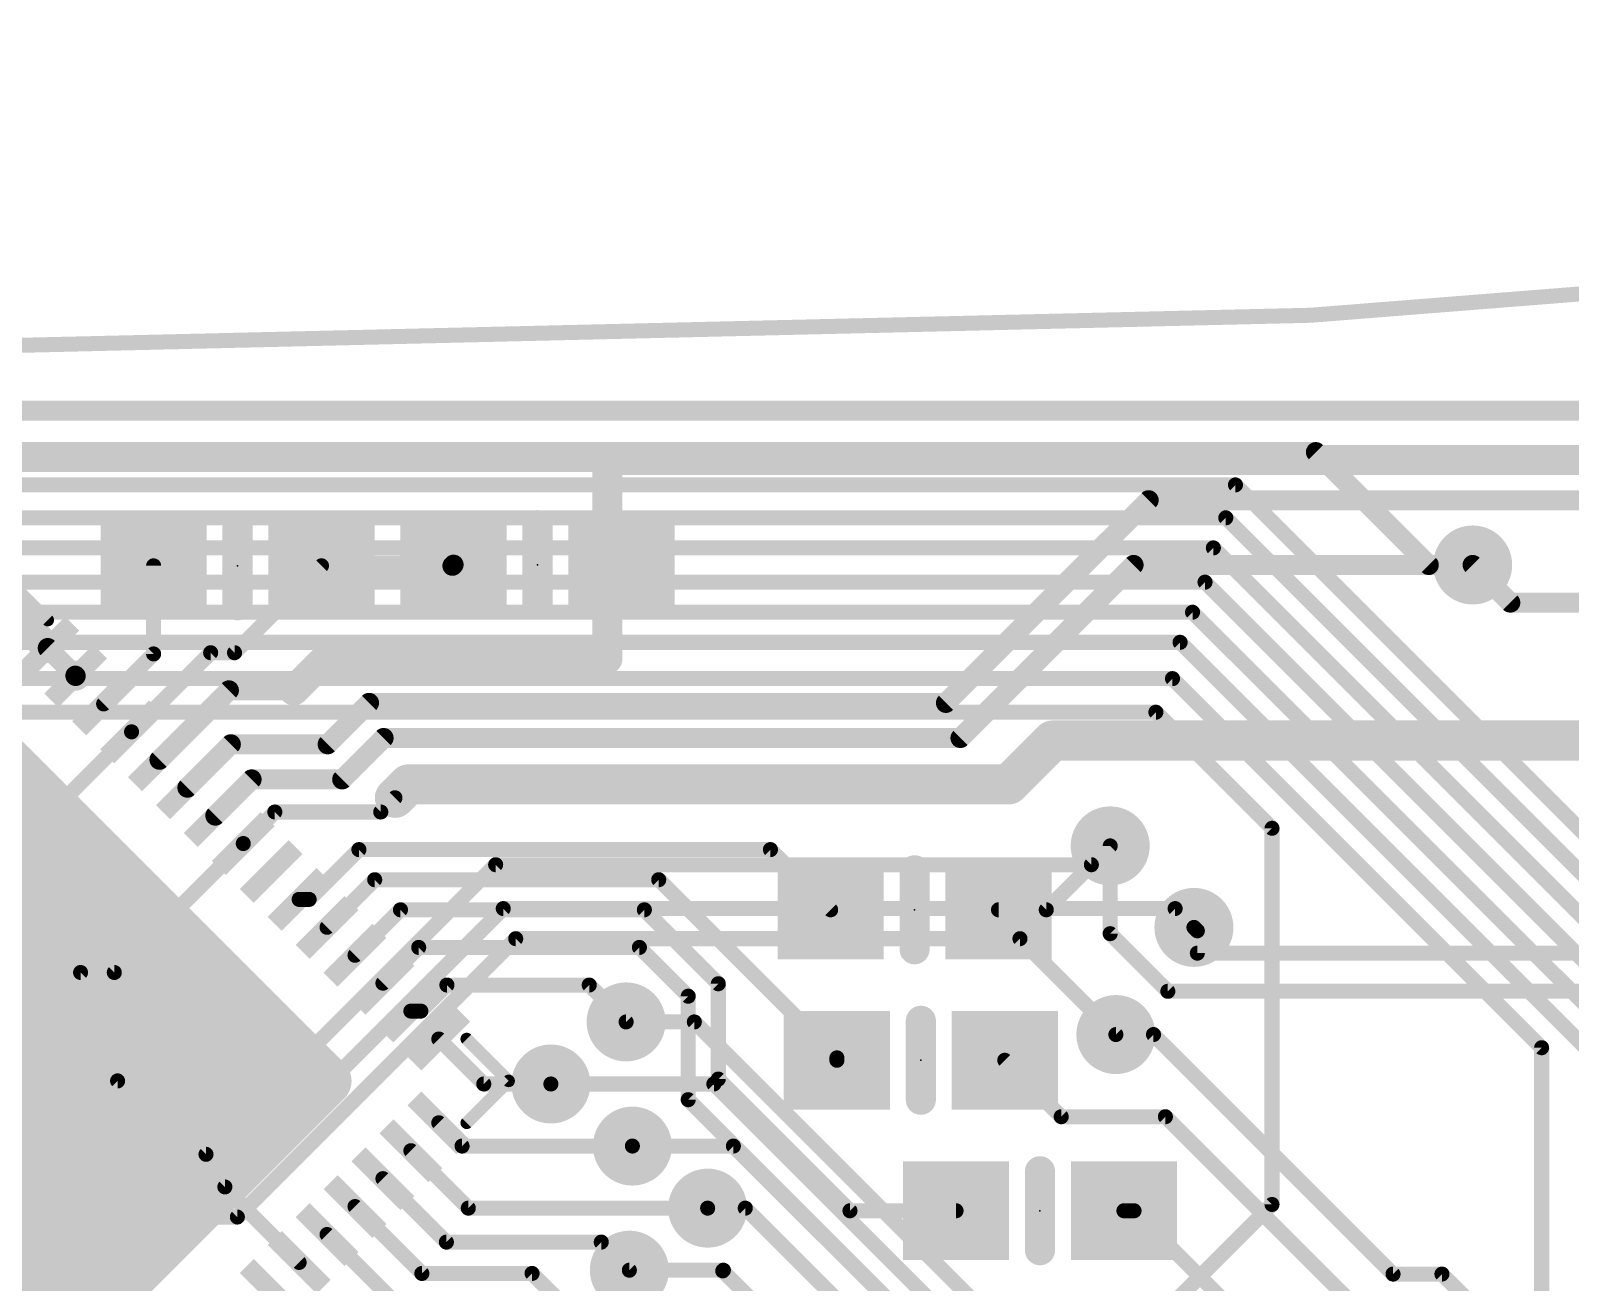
# Model space of a CAD drawing. Extents: x -74 to 74, y -25 to 38.
# Drawn here: x 0.13 to 15.72, y 24.42 to 37.1 of the extents above; entities that cross this region are included whole.
import ezdxf

# ---------------------------------------------------------------- set-up
doc = ezdxf.new("R2010")
doc.units = 0
for name, color, linetype in [('1', 12, 'CONTINUOUS'), ('16', 132, 'CONTINUOUS'), ('18', 110, 'CONTINUOUS'), ('20', 3, 'CONTINUOUS'), ('21', 40, 'CONTINUOUS'), ('23', 40, 'CONTINUOUS')]:
    doc.layers.add(name, color=color, linetype=linetype)

# ---------------------------------------------------------------- blocks, each defined once
blk = doc.blocks.new('RECT')
blk.add_solid([(-0.5, -0.5), (0.5, -0.5), (-0.5, 0.5), (0.5, 0.5)])
blk = doc.blocks.new('RECT816000X816000R10')
at = {"const_width": 0.255}
blk.add_lwpolyline([(2.4225, -2.295), (2.4225, 2.295, 0.4142), (2.295, 2.4225), (-2.295, 2.4225, 0.4142), (-2.4225, 2.295), (-2.4225, -2.295, 0.4142), (-2.295, -2.4225), (2.295, -2.4225, 0.4142)], format="xyb", close=True, dxfattribs=at)
blk.add_solid([(-2.3204, -2.3204), (2.3204, -2.3204), (-2.3204, 2.3204), (2.3204, 2.3204)])
blk = doc.blocks.new('ROUNDV')
at = {"const_width": 0.5}
blk.add_lwpolyline([(0, -0.25, 1), (0, 0.25, 1), (0, -0.25)], format="xyb", dxfattribs=at)

msp = doc.modelspace()

# ---------------------------------------------------------------- linework, layer by layer
at = {"layer": '1'}
for points, const_width in [([(5.969, 32.7799), (-0.0635, 32.7799)], 0.3048), ([(5.969, 31.4325), (5.969, 32.7799)], 0.3048), ([(6.0325, 32.7799), (5.969, 32.7799)], 0.3048), ([(6.0325, 32.7799), (6.0012, 32.7487)], 0.3048), ([(6.0012, 32.7487), (54.4368, 32.7487)], 0.3048), ([(9.398, 30.2895), (11.4508, 32.3423)], 0.2032), ([(11.4508, 32.3423), (15.8941, 32.3423)], 0.2032), ([(6.112, 31.6895), (6.112, 31.5755)], 0.3048), ([(1.3745, 30.7854), (1.3745, 31.678)], 0.1524), ([(2.194, 30.7975), (3.0745, 31.678)], 0.1524), ([(4.4005, 31.678), (3.0745, 31.678)], 0.2032), ([(4.412, 31.6895), (4.4005, 31.678)], 0.2032), ([(6.112, 31.5755), (5.969, 31.4325)], 0.3048), ([(9.5453, 29.9339), (11.2979, 31.6865)], 0.2032), ([(11.2979, 31.6865), (14.732, 31.6865)], 0.2032), ([(0.3028, 30.8451), (-0.2115, 31.3594)], 0.3048), ([(5.969, 30.734), (5.969, 31.4325)], 0.3048), ([(0.3028, 30.8451), (0.5822, 30.5656)], 0.2032), ([(0.3028, 30.8451), (0.5822, 30.5656)], 0.2032), ([(1.1513, 29.9965), (1.9523, 30.7975)], 0.1524), ([(1.9523, 30.7975), (2.194, 30.7975)], 0.1524), ([(2.794, 30.4165), (3.1115, 30.734)], 0.3048), ([(3.1115, 30.734), (5.969, 30.734)], 0.3048), ([(0.5822, 30.5656), (0.5822, 30.5656)], 0.3048), ([(0.8684, 30.2794), (1.3745, 30.7854)], 0.1524), ([(0.5856, 30.5622), (0.5822, 30.5656)], 0.2032), ([(1.4341, 29.7137), (2.1369, 30.4165)], 0.2032), ([(2.1369, 30.4165), (2.794, 30.4165)], 0.2032), ([(3.1369, 29.8704), (3.556, 30.2895)], 0.2032), ([(3.556, 30.2895), (9.398, 30.2895)], 0.2032), ([(10.033, 29.464), (10.4775, 29.9085)], 0.4064), ([(10.4775, 29.9085), (24.892, 29.9085)], 0.4064), ([(1.1513, 29.9965), (-0.0635, 28.7817)], 0.1524), ([(1.717, 29.4308), (2.1565, 29.8704)], 0.2032), ([(2.1565, 29.8704), (3.1369, 29.8704)], 0.2032), ([(3.2842, 29.5148), (3.7033, 29.9339)], 0.2032), ([(3.7033, 29.9339), (9.5453, 29.9339)], 0.2032), ([(3.9544, 29.464), (3.8187, 29.3283)], 0.4064), ([(3.9544, 29.464), (10.033, 29.464)], 0.4064), ([(1.9998, 29.148), (2.3666, 29.5148)], 0.2032), ([(2.3666, 29.5148), (3.2842, 29.5148)], 0.2032), ([(3.675, 29.1846), (3.8187, 29.3283)], 0.1524), ([(2.2827, 28.8652), (2.6021, 29.1846)], 0.1524), ([(2.6021, 29.1846), (3.675, 29.1846)], 0.1524), ([(2.2827, 28.8652), (0.9765, 27.559)], 0.1524), ([(2.9493, 28.2995), (3.4535, 28.8036)], 0.1524), ([(7.6209, 28.8036), (3.4535, 28.8036)], 0.1524), ([(7.6209, 28.8036), (8.2305, 28.194)], 0.1524), ([(11.0613, 28.8413), (10.414, 28.194)], 0.1524), ([(11.0613, 28.8413), (11.0613, 27.9523)], 0.1524), ([(3.1312, 28.0166), (3.6134, 28.4988)], 0.1524), ([(3.6134, 28.4988), (6.4897, 28.4988)], 0.1524), ([(6.4897, 28.4988), (8.294, 26.6945)], 0.1524), ([(2.8483, 28.2995), (2.9493, 28.2995)], 0.1524), ([(3.8742, 28.194), (3.414, 27.7338)], 0.1524), ([(6.344, 28.194), (3.8742, 28.194)], 0.1524), ([(7.093, 27.4451), (6.344, 28.194)], 0.1524), ([(10.414, 28.194), (9.9305, 28.194)], 0.1524), ([(11.9095, 28.0158), (11.9439, 27.9813)], 0.1524), ([(11.0613, 27.9523), (11.645, 27.3685)], 0.1524), ([(11.9439, 27.9813), (11.9439, 27.755)], 0.1524), ([(4.0589, 27.813), (3.6969, 27.4509)], 0.1524), ([(6.294, 27.813), (4.0589, 27.813)], 0.1524), ([(6.7881, 27.3188), (6.294, 27.813)], 0.1524), ([(23.173, 27.755), (11.9439, 27.755)], 0.1524), ([(0.635, 27.559), (-0.0635, 26.8605)], 0.1524), ([(0.9765, 27.559), (0.635, 27.559)], 0.1524), ([(4.3446, 27.4321), (4.0807, 27.1681)], 0.1524), ([(5.7858, 27.4321), (4.3446, 27.4321)], 0.1524), ([(6.1595, 27.0584), (5.7858, 27.4321)], 0.1524), ([(7.093, 26.4795), (7.093, 27.4451)], 0.1524), ([(11.645, 27.3685), (17.018, 27.3685)], 0.1524), ([(6.7881, 26.2709), (6.7881, 27.3188)], 0.1524), ([(4.0807, 27.1681), (3.9797, 27.1681)], 0.1524), ([(11.4999, 26.9304), (11.1189, 26.9304)], 0.1524), ([(13.9256, 24.5047), (11.4999, 26.9304)], 0.1524), ([(4.7181, 26.4298), (4.2626, 26.8853)], 0.1524), ([(8.294, 26.6945), (8.294, 26.67)], 0.1524), ([(9.994, 26.67), (10.5655, 26.0985)], 0.1524), ([(1.0099, 26.461), (-0.0635, 26.461)], 0.1524), ([(2.8483, 24.6225), (1.0099, 26.461)], 0.1524), ([(5.3975, 26.4298), (4.7181, 26.4298)], 0.1524), ([(8.4265, 25.146), (7.093, 26.4795)], 0.1524), ([(9.437, 23.622), (6.7881, 26.2709)], 0.1524), ([(4.4982, 25.8011), (4.2626, 26.0367)], 0.1524), ([(11.6205, 26.0985), (10.5655, 26.0985)], 0.1524), ([(13.843, 23.876), (11.6205, 26.0985)], 0.1524), ([(4.5612, 25.1725), (3.9797, 25.7539)], 0.1524), ([(6.223, 25.8011), (4.4982, 25.8011)], 0.1524), ([(4.3394, 24.8285), (3.6969, 25.4711)], 0.1524), ([(4.0912, 24.511), (3.414, 25.1882)], 0.1524), ([(6.985, 25.1725), (4.5612, 25.1725)], 0.1524), ([(9.5005, 25.146), (8.4265, 25.146)], 0.1524), ([(11.2005, 25.146), (11.303, 25.146)], 0.1524), ([(11.303, 25.146), (12.827, 23.622)], 0.1524), ([(4.115, 23.9216), (3.1312, 24.9054)], 0.1524), ([(5.9076, 24.8285), (4.3394, 24.8285)], 0.1524), ([(6.1923, 24.5438), (5.9076, 24.8285)], 0.1524), ([(5.207, 24.511), (4.0912, 24.511)], 0.1524), ([(5.8599, 23.8581), (5.207, 24.511)], 0.1524), ([(14.4209, 24.5047), (13.9256, 24.5047)], 0.1524), ([(14.7321, 24.1935), (14.4209, 24.5047)], 0.1524)]:
    msp.add_lwpolyline(points, dxfattribs=dict(at, const_width=const_width))
for points, const_width in [([(6.0452, 32.7799, 1), (5.8928, 32.7799)], 0.1524), ([(5.969, 32.8561, 1), (5.969, 32.7037)], 0.1524), ([(6.0012, 32.8249, 1), (6.0012, 32.6725)], 0.1524), ([(5.969, 32.7037, 1), (5.969, 32.8561)], 0.1524), ([(6.0864, 32.7261, 1), (5.9786, 32.8338)], 0.1524), ([(6.0325, 32.7037, 1), (6.0325, 32.8561)], 0.1524), ([(5.9473, 32.8026, 1), (6.0551, 32.6948)], 0.1524), ([(11.4508, 32.3931, 1), (11.4508, 32.2915)], 0.1016), ([(11.4867, 32.3064, 1), (11.4149, 32.3782)], 0.1016), ([(6.1882, 31.6895, 1), (6.0358, 31.6895)], 0.1524), ([(1.4126, 31.678, 1), (1.3364, 31.678)], 0.0762), ([(3.0745, 31.7288, 1), (3.0745, 31.6272)], 0.1016), ([(3.1014, 31.6511, 1), (3.0476, 31.7049)], 0.0762), ([(4.3646, 31.7139, 1), (4.4364, 31.6421)], 0.1016), ([(4.4479, 31.6536, 1), (4.3761, 31.7254)], 0.1016), ([(4.4005, 31.6272, 1), (4.4005, 31.7288)], 0.1016), ([(6.0358, 31.5755, 1), (6.1882, 31.5755)], 0.1524), ([(6.1659, 31.5216, 1), (6.0581, 31.6294)], 0.1524), ([(11.2979, 31.7373, 1), (11.2979, 31.6357)], 0.1016), ([(11.3338, 31.6506, 1), (11.262, 31.7224)], 0.1016), ([(14.732, 31.6357, 1), (14.732, 31.7373)], 0.1016), ([(6.0452, 31.4325, 1), (5.8928, 31.4325)], 0.1524), ([(5.9151, 31.4864, 1), (6.0229, 31.3786)], 0.1524), ([(5.8928, 31.4325, 1), (6.0452, 31.4325)], 0.1524), ([(0.2489, 30.7912, 1), (0.3566, 30.8989)], 0.1524), ([(0.3387, 30.881, 1), (0.2668, 30.8091)], 0.1016), ([(0.3387, 30.881, 1), (0.2668, 30.8091)], 0.1016), ([(1.9523, 30.8356, 1), (1.9523, 30.7594)], 0.0762), ([(1.9792, 30.7706, 1), (1.9253, 30.8244)], 0.0762), ([(2.194, 30.7594, 1), (2.194, 30.8356)], 0.0762), ([(3.1115, 30.8102, 1), (3.1115, 30.6578)], 0.1524), ([(3.1654, 30.6801, 1), (3.0576, 30.7879)], 0.1524), ([(5.969, 30.6578, 1), (5.969, 30.8102)], 0.1524), ([(0.5822, 30.6418, 1), (0.5822, 30.4894)], 0.1524), ([(0.5822, 30.4894, 1), (0.5822, 30.6418)], 0.1524), ([(1.3364, 30.7854, 1), (1.4126, 30.7854)], 0.0762), ([(1.4014, 30.7585, 1), (1.3476, 30.8124)], 0.0762), ([(2.1671, 30.8244, 1), (2.2209, 30.7706)], 0.0762), ([(5.8928, 30.734, 1), (6.0452, 30.734)], 0.1524), ([(0.6181, 30.6015, 1), (0.5463, 30.5297)], 0.1016), ([(0.5463, 30.5297, 1), (0.6181, 30.6015)], 0.1016), ([(0.5463, 30.5297, 1), (0.6181, 30.6015)], 0.1016), ([(0.5497, 30.5263, 1), (0.6215, 30.5981)], 0.1016), ([(2.1369, 30.4673, 1), (2.1369, 30.3657)], 0.1016), ([(2.1729, 30.3806, 1), (2.101, 30.4524)], 0.1016), ([(2.7401, 30.4704, 1), (2.8479, 30.3626)], 0.1524), ([(2.794, 30.3657, 1), (2.794, 30.4673)], 0.1016), ([(0.8415, 30.3063, 1), (0.8954, 30.2524)], 0.0762), ([(3.556, 30.3403, 1), (3.556, 30.2387)], 0.1016), ([(3.5919, 30.2536, 1), (3.5201, 30.3254)], 0.1016), ([(9.3621, 30.3254, 1), (9.4339, 30.2536)], 0.1016), ([(9.398, 30.2387, 1), (9.398, 30.3403)], 0.1016), ([(10.4775, 30.0101, 1), (10.4775, 29.8069)], 0.2032), ([(10.5493, 29.8367, 1), (10.4057, 29.9803)], 0.2032), ([(1.1243, 30.0235, 1), (1.1782, 29.9696)], 0.0762), ([(1.1782, 29.9696, 1), (1.1243, 30.0235)], 0.0762), ([(2.1565, 29.9212, 1), (2.1565, 29.8196)], 0.1016), ([(2.1924, 29.8345, 1), (2.1206, 29.9063)], 0.1016), ([(3.101, 29.9063, 1), (3.1728, 29.8345)], 0.1016), ([(3.1369, 29.8196, 1), (3.1369, 29.9212)], 0.1016), ([(3.7033, 29.9847, 1), (3.7033, 29.8831)], 0.1016), ([(3.7392, 29.898, 1), (3.6674, 29.9698)], 0.1016), ([(9.5094, 29.9698, 1), (9.5812, 29.898)], 0.1016), ([(9.5453, 29.8831, 1), (9.5453, 29.9847)], 0.1016), ([(1.3982, 29.7496, 1), (1.4701, 29.6778)], 0.1016), ([(3.9544, 29.5656, 1), (3.9544, 29.3624)], 0.2032), ([(4.0262, 29.3922, 1), (3.8825, 29.5358)], 0.2032), ([(9.9612, 29.5358, 1), (10.1048, 29.3922)], 0.2032), ([(10.033, 29.3624, 1), (10.033, 29.5656)], 0.2032), ([(1.6811, 29.4668, 1), (1.7529, 29.3949)], 0.1016), ([(2.3666, 29.5656, 1), (2.3666, 29.464)], 0.1016), ([(2.4025, 29.4789, 1), (2.3307, 29.5507)], 0.1016), ([(3.2483, 29.5507, 1), (3.3201, 29.4789)], 0.1016), ([(3.2842, 29.464, 1), (3.2842, 29.5656)], 0.1016), ([(3.7468, 29.4002, 1), (3.8905, 29.2565)], 0.2032), ([(3.8456, 29.3014, 1), (3.7917, 29.3553)], 0.0762), ([(1.9639, 29.1839, 1), (2.0357, 29.1121)], 0.1016), ([(2.6021, 29.2227, 1), (2.6021, 29.1465)], 0.0762), ([(2.629, 29.1577, 1), (2.5752, 29.2115)], 0.0762), ([(3.648, 29.2115, 1), (3.7019, 29.1577)], 0.0762), ([(3.675, 29.1465, 1), (3.675, 29.2227)], 0.0762), ([(2.2557, 28.8921, 1), (2.3096, 28.8382)], 0.0762), ([(2.3096, 28.8382, 1), (2.2557, 28.8921)], 0.0762), ([(3.4535, 28.8417, 1), (3.4535, 28.7655)], 0.0762), ([(3.4804, 28.7767, 1), (3.4265, 28.8305)], 0.0762), ([(7.6478, 28.8305, 1), (7.594, 28.7767)], 0.0762), ([(7.6209, 28.7655, 1), (7.6209, 28.8417)], 0.0762), ([(11.0994, 28.8413, 1), (11.0232, 28.8413)], 0.0762), ([(11.0882, 28.8143, 1), (11.0343, 28.8682)], 0.0762), ([(3.6134, 28.5369, 1), (3.6134, 28.4607)], 0.0762), ([(3.6403, 28.4719, 1), (3.5864, 28.5257)], 0.0762), ([(6.5166, 28.5257, 1), (6.4628, 28.4719)], 0.0762), ([(6.4897, 28.4607, 1), (6.4897, 28.5369)], 0.0762), ([(2.8483, 28.3376, 1), (2.8483, 28.2614)], 0.0762), ([(2.9493, 28.2614, 1), (2.9493, 28.3376)], 0.0762), ([(2.9224, 28.3264, 1), (2.9763, 28.2725)], 0.0762), ([(3.8742, 28.2321, 1), (3.8742, 28.1559)], 0.0762), ([(3.9012, 28.1671, 1), (3.8473, 28.2209)], 0.0762), ([(6.3709, 28.2209, 1), (6.3171, 28.1671)], 0.0762), ([(6.344, 28.1559, 1), (6.344, 28.2321)], 0.0762), ([(8.2036, 28.1671, 1), (8.2574, 28.2209)], 0.0762), ([(9.9305, 28.2321, 1), (9.9305, 28.1559)], 0.0762), ([(10.3871, 28.2209, 1), (10.4409, 28.1671)], 0.0762), ([(10.414, 28.1559, 1), (10.414, 28.2321)], 0.0762), ([(3.1042, 28.0436, 1), (3.1581, 27.9897)], 0.0762), ([(11.9364, 28.0427, 1), (11.8825, 27.9888)], 0.0762), ([(11.0882, 27.9792, 1), (11.0343, 27.9253)], 0.0762), ([(11.0232, 27.9523, 1), (11.0994, 27.9523)], 0.0762), ([(11.982, 27.9813, 1), (11.9058, 27.9813)], 0.0762), ([(11.917, 27.9544, 1), (11.9708, 28.0082)], 0.0762), ([(3.3871, 27.7607, 1), (3.441, 27.7068)], 0.0762), ([(4.0589, 27.8511, 1), (4.0589, 27.7749)], 0.0762), ([(4.0859, 27.7861, 1), (4.032, 27.8399)], 0.0762), ([(6.3209, 27.8399, 1), (6.267, 27.7861)], 0.0762), ([(6.294, 27.7749, 1), (6.294, 27.8511)], 0.0762), ([(11.9439, 27.7931, 1), (11.9439, 27.7169)], 0.0762), ([(11.9058, 27.755, 1), (11.982, 27.755)], 0.0762), ([(0.635, 27.5971, 1), (0.635, 27.5209)], 0.0762), ([(0.6619, 27.5321, 1), (0.6081, 27.5859)], 0.0762), ([(0.9496, 27.5859, 1), (1.0034, 27.5321)], 0.0762), ([(0.9765, 27.5209, 1), (0.9765, 27.5971)], 0.0762), ([(3.6699, 27.4779, 1), (3.7238, 27.424)], 0.0762), ([(4.3446, 27.4702, 1), (4.3446, 27.394)], 0.0762), ([(4.3716, 27.4051, 1), (4.3177, 27.459)], 0.0762), ([(5.8128, 27.459, 1), (5.7589, 27.4051)], 0.0762), ([(5.7858, 27.394, 1), (5.7858, 27.4702)], 0.0762), ([(7.1311, 27.4451, 1), (7.0549, 27.4451)], 0.0762), ([(7.066, 27.4181, 1), (7.1199, 27.472)], 0.0762), ([(11.645, 27.4066, 1), (11.645, 27.3304)], 0.0762), ([(6.8262, 27.3188, 1), (6.75, 27.3188)], 0.0762), ([(6.7612, 27.2919, 1), (6.8151, 27.3457)], 0.0762), ([(11.6181, 27.3416, 1), (11.6719, 27.3954)], 0.0762), ([(3.9797, 27.2062, 1), (3.9797, 27.13)], 0.0762), ([(4.0538, 27.195, 1), (4.1076, 27.1412)], 0.0762), ([(4.0807, 27.13, 1), (4.0807, 27.2062)], 0.0762), ([(6.1326, 27.0315, 1), (6.1864, 27.0853)], 0.0762), ([(11.1189, 26.9685, 1), (11.1189, 26.8923)], 0.0762), ([(11.5268, 26.9573, 1), (11.4729, 26.9034)], 0.0762), ([(11.4999, 26.8923, 1), (11.4999, 26.9685)], 0.0762), ([(4.2895, 26.9122, 1), (4.2356, 26.8583)], 0.0762), ([(8.3321, 26.6945, 1), (8.2559, 26.6945)], 0.0762), ([(8.2559, 26.67, 1), (8.3321, 26.67)], 0.0762), ([(8.2671, 26.6676, 1), (8.3209, 26.7214)], 0.0762), ([(10.0209, 26.6969, 1), (9.9671, 26.6431)], 0.0762), ([(1.0368, 26.4879, 1), (0.9829, 26.4341)], 0.0762), ([(1.0099, 26.4229, 1), (1.0099, 26.4991)], 0.0762), ([(4.7181, 26.4679, 1), (4.7181, 26.3917)], 0.0762), ([(5.3975, 26.3917, 1), (5.3975, 26.4679)], 0.0762), ([(7.1199, 26.5064, 1), (7.066, 26.4526)], 0.0762), ([(7.0549, 26.4795, 1), (7.1311, 26.4795)], 0.0762), ([(4.6911, 26.4028, 1), (4.745, 26.4567)], 0.0762), ([(6.8151, 26.2978, 1), (6.7612, 26.2439)], 0.0762), ([(6.75, 26.2709, 1), (6.8262, 26.2709)], 0.0762), ([(4.2895, 26.0637, 1), (4.2356, 26.0098)], 0.0762), ([(10.5655, 26.1366, 1), (10.5655, 26.0604)], 0.0762), ([(10.5386, 26.0716, 1), (10.5924, 26.1254)], 0.0762), ([(11.6474, 26.1254, 1), (11.5936, 26.0716)], 0.0762), ([(11.6205, 26.0604, 1), (11.6205, 26.1366)], 0.0762), ([(4.0067, 25.7808, 1), (3.9528, 25.7269)], 0.0762), ([(4.4982, 25.8392, 1), (4.4982, 25.763)], 0.0762), ([(4.4713, 25.7742, 1), (4.5251, 25.828)], 0.0762), ([(6.223, 25.763, 1), (6.223, 25.8392)], 0.0762), ([(3.7238, 25.498, 1), (3.6699, 25.4441)], 0.0762), ([(3.441, 25.2151, 1), (3.3871, 25.1613)], 0.0762), ([(4.5612, 25.2106, 1), (4.5612, 25.1344)], 0.0762), ([(4.5342, 25.1455, 1), (4.5881, 25.1994)], 0.0762), ([(6.985, 25.1344, 1), (6.985, 25.2106)], 0.0762), ([(8.4265, 25.1841, 1), (8.4265, 25.1079)], 0.0762), ([(8.3995, 25.1191, 1), (8.4534, 25.1729)], 0.0762), ([(9.5005, 25.1079, 1), (9.5005, 25.1841)], 0.0762), ([(11.2005, 25.1841, 1), (11.2005, 25.1079)], 0.0762), ([(11.3299, 25.1729, 1), (11.2761, 25.1191)], 0.0762), ([(11.303, 25.1079, 1), (11.303, 25.1841)], 0.0762), ([(3.1581, 24.9323, 1), (3.1042, 24.8784)], 0.0762), ([(4.3394, 24.8666, 1), (4.3394, 24.7904)], 0.0762), ([(4.3125, 24.8016, 1), (4.3664, 24.8554)], 0.0762), ([(5.9345, 24.8554, 1), (5.8807, 24.8016)], 0.0762), ([(5.9076, 24.7904, 1), (5.9076, 24.8666)], 0.0762), ([(2.8214, 24.5956, 1), (2.8753, 24.6495)], 0.0762), ([(4.0912, 24.5491, 1), (4.0912, 24.4729)], 0.0762), ([(4.0643, 24.4841, 1), (4.1182, 24.5379)], 0.0762), ([(5.2339, 24.5379, 1), (5.1801, 24.4841)], 0.0762), ([(5.207, 24.4729, 1), (5.207, 24.5491)], 0.0762), ([(6.1654, 24.5169, 1), (6.2192, 24.5707)], 0.0762), ([(13.9256, 24.5428, 1), (13.9256, 24.4666)], 0.0762), ([(13.8986, 24.4777, 1), (13.9525, 24.5316)], 0.0762), ([(14.4478, 24.5316, 1), (14.394, 24.4777)], 0.0762), ([(14.4209, 24.4666, 1), (14.4209, 24.5428)], 0.0762)]:
    msp.add_lwpolyline(points, format="xyb", dxfattribs=dict(at, const_width=const_width))
at = {"layer": '16'}
for points, const_width in [([(16.256, 33.2486), (-13.3553, 33.2486)], 0.2032), ([(-13.2715, 32.8295), (13.1445, 32.8295)], 0.2032), ([(13.1445, 32.8295), (14.2875, 31.6865)], 0.2032), ([(-10.443, 32.4974), (12.3298, 32.4974)], 0.1524), ([(12.3298, 32.4974), (18.043, 26.7843)], 0.1524), ([(-9.6175, 32.164), (12.2322, 32.164)], 0.1524), ([(17.9167, 26.4795), (12.2322, 32.164)], 0.1524), ([(-8.3983, 31.8592), (12.106, 31.8592)], 0.1524), ([(17.8667, 26.0985), (12.106, 31.8592)], 0.1524), ([(14.2875, 31.6865), (14.732, 31.6865)], 0.2032), ([(14.732, 31.6865), (15.113, 31.3055)], 0.2032), ([(-7.6274, 31.5125), (12.0216, 31.5125)], 0.1524), ([(17.8166, 25.7175), (12.0216, 31.5125)], 0.1524), ([(15.113, 31.3055), (53.7845, 31.3055)], 0.2032), ([(11.8953, 31.2077), (-6.6802, 31.2077)], 0.1524), ([(20.4336, 22.6695), (11.8953, 31.2077)], 0.1524), ([(-5.588, 30.9029), (11.7691, 30.9029)], 0.1524), ([(11.7691, 30.9029), (16.8275, 25.8445)], 0.1524), ([(-4.7072, 30.5353), (11.6922, 30.5353)], 0.1524), ([(11.6922, 30.5353), (15.4305, 26.797)], 0.1524), ([(11.524, 30.1955), (-3.7465, 30.1955)], 0.1524), ([(12.7, 29.0195), (11.524, 30.1955)], 0.1524), ([(12.7, 29.0195), (12.7, 25.2095)], 0.1524), ([(11.0613, 28.8413), (10.8708, 28.6508)], 0.1524), ([(4.8383, 28.6508), (1.905, 25.7175)], 0.1524), ([(10.8708, 28.6508), (4.8383, 28.6508)], 0.1524), ([(4.9152, 28.2063), (2.0962, 25.3873)], 0.1524), ([(11.719, 28.2063), (4.9152, 28.2063)], 0.1524), ([(11.9095, 28.0158), (11.719, 28.2063)], 0.1524), ([(5.0415, 27.9015), (2.2225, 25.0825)], 0.1524), ([(10.1478, 27.9015), (5.0415, 27.9015)], 0.1524), ([(11.1189, 26.9304), (10.1478, 27.9015)], 0.1524), ([(6.8502, 27.0584), (6.1595, 27.0584)], 0.1524), ([(9.6526, 24.256), (6.8502, 27.0584)], 0.1524), ([(15.4305, 26.797), (15.4305, 21.59)], 0.1524), ([(7.0478, 26.4298), (5.3975, 26.4298)], 0.1524), ([(9.3478, 24.1297), (7.0478, 26.4298)], 0.1524), ([(1.905, 25.7175), (-3.2385, 25.7175)], 0.1524), ([(7.2454, 25.8011), (6.223, 25.8011)], 0.1524), ([(9.043, 24.0035), (7.2454, 25.8011)], 0.1524), ([(2.0962, 25.3873), (-3.3394, 25.3873)], 0.1524), ([(12.7, 25.2095), (10.795, 23.3045)], 0.1524), ([(2.2225, 25.0825), (-3.4656, 25.0825)], 0.1524), ([(7.366, 25.1725), (6.985, 25.1725)], 0.1524), ([(8.7382, 23.8002), (7.366, 25.1725)], 0.1524), ([(7.1448, 24.5438), (6.1923, 24.5438)], 0.1524), ([(7.1448, 24.5438), (7.1381, 24.5371)], 0.1524), ([(7.6079, 24.0672), (7.1381, 24.5371)], 0.1524)]:
    msp.add_lwpolyline(points, dxfattribs=dict(at, const_width=const_width))
for points, const_width in [([(13.1804, 32.8654, 1), (13.1086, 32.7936)], 0.1016), ([(13.1445, 32.7787, 1), (13.1445, 32.8803)], 0.1016), ([(12.3568, 32.5244, 1), (12.3029, 32.4705)], 0.0762), ([(12.3298, 32.4593, 1), (12.3298, 32.5355)], 0.0762), ([(12.2592, 32.1909, 1), (12.2053, 32.1371)], 0.0762), ([(12.2322, 32.1259, 1), (12.2322, 32.2021)], 0.0762), ([(12.1329, 31.8861, 1), (12.079, 31.8323)], 0.0762), ([(12.106, 31.8211, 1), (12.106, 31.8973)], 0.0762), ([(14.2875, 31.7373, 1), (14.2875, 31.6357)], 0.1016), ([(14.2516, 31.6506, 1), (14.3234, 31.7224)], 0.1016), ([(14.7679, 31.7224, 1), (14.6961, 31.6506)], 0.1016), ([(14.732, 31.6357, 1), (14.732, 31.7373)], 0.1016), ([(12.0485, 31.5395, 1), (11.9946, 31.4856)], 0.0762), ([(12.0216, 31.4744, 1), (12.0216, 31.5506)], 0.0762), ([(15.113, 31.3563, 1), (15.113, 31.2547)], 0.1016), ([(15.0771, 31.2696, 1), (15.1489, 31.3414)], 0.1016), ([(11.9223, 31.2347, 1), (11.8684, 31.1808)], 0.0762), ([(11.8953, 31.1696, 1), (11.8953, 31.2458)], 0.0762), ([(11.796, 30.9299, 1), (11.7421, 30.876)], 0.0762), ([(11.7691, 30.8648, 1), (11.7691, 30.941)], 0.0762), ([(11.7191, 30.5623, 1), (11.6652, 30.5084)], 0.0762), ([(11.6922, 30.4972, 1), (11.6922, 30.5734)], 0.0762), ([(11.5509, 30.2224, 1), (11.4971, 30.1686)], 0.0762), ([(11.524, 30.1574, 1), (11.524, 30.2336)], 0.0762), ([(12.7381, 29.0195, 1), (12.6619, 29.0195)], 0.0762), ([(12.6731, 28.9926, 1), (12.7269, 29.0464)], 0.0762), ([(11.0882, 28.8143, 1), (11.0343, 28.8682)], 0.0762), ([(4.8383, 28.6889, 1), (4.8383, 28.6127)], 0.0762), ([(4.8652, 28.6238, 1), (4.8113, 28.6777)], 0.0762), ([(10.8438, 28.6777, 1), (10.8977, 28.6238)], 0.0762), ([(10.8708, 28.6127, 1), (10.8708, 28.6889)], 0.0762), ([(4.9152, 28.2444, 1), (4.9152, 28.1682)], 0.0762), ([(4.9421, 28.1793, 1), (4.8883, 28.2332)], 0.0762), ([(11.7459, 28.2332, 1), (11.692, 28.1793)], 0.0762), ([(11.719, 28.1682, 1), (11.719, 28.2444)], 0.0762), ([(11.8825, 27.9888, 1), (11.9364, 28.0427)], 0.0762), ([(5.0415, 27.9396, 1), (5.0415, 27.8634)], 0.0762), ([(5.0684, 27.8745, 1), (5.0145, 27.9284)], 0.0762), ([(10.1747, 27.9284, 1), (10.1208, 27.8745)], 0.0762), ([(10.1478, 27.8634, 1), (10.1478, 27.9396)], 0.0762), ([(6.1595, 27.0965, 1), (6.1595, 27.0203)], 0.0762), ([(6.8772, 27.0853, 1), (6.8233, 27.0315)], 0.0762), ([(6.8502, 27.0203, 1), (6.8502, 27.0965)], 0.0762), ([(11.0919, 26.9034, 1), (11.1458, 26.9573)], 0.0762), ([(15.4686, 26.797, 1), (15.3924, 26.797)], 0.0762), ([(15.4036, 26.7701, 1), (15.4574, 26.8239)], 0.0762), ([(5.3975, 26.4679, 1), (5.3975, 26.3917)], 0.0762), ([(7.0747, 26.4567, 1), (7.0209, 26.4028)], 0.0762), ([(7.0478, 26.3917, 1), (7.0478, 26.4679)], 0.0762), ([(1.8781, 25.7444, 1), (1.9319, 25.6906)], 0.0762), ([(1.905, 25.6794, 1), (1.905, 25.7556)], 0.0762), ([(6.223, 25.8392, 1), (6.223, 25.763)], 0.0762), ([(7.2723, 25.828, 1), (7.2185, 25.7742)], 0.0762), ([(7.2454, 25.763, 1), (7.2454, 25.8392)], 0.0762), ([(2.0693, 25.4142, 1), (2.1232, 25.3604)], 0.0762), ([(2.0962, 25.3492, 1), (2.0962, 25.4254)], 0.0762), ([(12.7269, 25.1826, 1), (12.6731, 25.2364)], 0.0762), ([(2.1956, 25.1094, 1), (2.2494, 25.0556)], 0.0762), ([(2.2225, 25.0444, 1), (2.2225, 25.1206)], 0.0762), ([(6.985, 25.2106, 1), (6.985, 25.1344)], 0.0762), ([(7.3929, 25.1994, 1), (7.3391, 25.1455)], 0.0762), ([(7.366, 25.1344, 1), (7.366, 25.2106)], 0.0762), ([(12.6619, 25.2095, 1), (12.7381, 25.2095)], 0.0762), ([(6.1923, 24.5819, 1), (6.1923, 24.5057)], 0.0762), ([(7.165, 24.564, 1), (7.1111, 24.5101)], 0.0762), ([(7.1111, 24.564, 1), (7.165, 24.5101)], 0.0762), ([(7.1717, 24.5169, 1), (7.1179, 24.5707)], 0.0762), ([(7.1448, 24.5057, 1), (7.1448, 24.5819)], 0.0762)]:
    msp.add_lwpolyline(points, format="xyb", dxfattribs=dict(at, const_width=const_width))
at = {"layer": '20', "const_width": 0.1524}
msp.add_lwpolyline([(-0.0635, 33.909, 0.0418), (39.243, 37.0205)], format="xyb", dxfattribs=at)
at = {"layer": '21'}
for points, const_width in [([(2.2245, 31.278), (2.2245, 32.078)], 0.3048), ([(5.262, 31.2895), (5.262, 32.0895)], 0.3048), ([(0.3028, 31.1279), (-0.1215, 31.5522)], 0.127), ([(9.0805, 28.594), (9.0805, 27.794)], 0.3048), ([(9.144, 27.07), (9.144, 26.27)], 0.3048), ([(4.9697, 26.461), (4.5454, 26.8853)], 0.127), ([(4.5454, 26.0367), (4.9697, 26.461)], 0.127), ([(10.3505, 25.546), (10.3505, 24.746)], 0.3048)]:
    msp.add_lwpolyline(points, dxfattribs=dict(at, const_width=const_width))
for points, const_width in [([(2.3007, 32.078, 1), (2.1483, 32.078)], 0.1524), ([(5.3382, 32.0895, 1), (5.1858, 32.0895)], 0.1524), ([(2.1483, 31.278, 1), (2.3007, 31.278)], 0.1524), ([(5.1858, 31.2895, 1), (5.3382, 31.2895)], 0.1524), ([(0.2803, 31.1055, 1), (0.3252, 31.1504)], 0.0635), ([(9.1567, 28.594, 1), (9.0043, 28.594)], 0.1524), ([(9.0043, 27.794, 1), (9.1567, 27.794)], 0.1524), ([(9.2202, 27.07, 1), (9.0678, 27.07)], 0.1524), ([(4.5679, 26.9077, 1), (4.523, 26.8628)], 0.0635), ([(5.4646, 26.4317, 1), (5.4646, 26.6317, 1), (5.4646, 26.4317)], 0.3048), ([(4.9472, 26.4385, 1), (4.9921, 26.4835)], 0.0635), ([(4.9921, 26.4385, 1), (4.9472, 26.4835)], 0.0635), ([(9.0678, 26.27, 1), (9.2202, 26.27)], 0.1524), ([(4.523, 26.0592, 1), (4.5679, 26.0143)], 0.0635), ([(10.4267, 25.546, 1), (10.2743, 25.546)], 0.1524), ([(10.2743, 24.746, 1), (10.4267, 24.746)], 0.1524)]:
    msp.add_lwpolyline(points, format="xyb", dxfattribs=dict(at, const_width=const_width))
at = {"layer": '23'}
for p in [(2.2245, 31.678), (5.262, 31.6895), (9.0805, 28.194), (9.144, 26.67), (10.3505, 25.146)]:
    msp.add_point(p, dxfattribs=at)

# ---------------------------------------------------------------- block references
at = {"layer": '1', "xscale": 1.075, "rotation": 180}
for p in [(1.3745, 31.678), (3.0745, 31.678), (4.412, 31.6895), (6.112, 31.6895)]:
    msp.add_blockref('RECT', p, dxfattribs=at)
at = {"layer": '1', "xscale": 0.7, "yscale": 0.2}
for p, rotation in [((0.3028, 30.8451), 45), ((0.5856, 30.5622), 45), ((0.8684, 30.2794), 45), ((1.1513, 29.9965), 45), ((1.4341, 29.7137), 45), ((1.717, 29.4308), 45), ((1.9998, 29.148), 45), ((2.2827, 28.8652), 45), ((2.5655, 28.5823), 45), ((2.8483, 28.2995), 45), ((3.1312, 28.0166), 45), ((3.414, 27.7338), 45), ((3.6969, 27.4509), 45), ((3.9797, 27.1681), 45), ((4.2626, 26.8853), 45), ((4.2626, 26.0367), 315), ((3.9797, 25.7539), 315), ((3.6969, 25.4711), 315), ((3.414, 25.1882), 315), ((3.1312, 24.9054), 315), ((2.8483, 24.6225), 315), ((2.5655, 24.3397), 315)]:
    msp.add_blockref('RECT', p, dxfattribs=dict(at, rotation=rotation))
at = {"layer": '1', "rotation": 225}
msp.add_blockref('RECT816000X816000R10', (-0.1215, 26.461), dxfattribs=at)
at = {"layer": '1', "xscale": 1.075}
for p in [(8.2305, 28.194), (9.9305, 28.194), (8.294, 26.67), (9.994, 26.67), (9.5005, 25.146), (11.2005, 25.146)]:
    msp.add_blockref('RECT', p, dxfattribs=at)
at = {"layer": '18', "xscale": 0.8001, "yscale": 0.8001}
for p in [(14.732, 31.6865), (14.732, 31.6865), (11.0613, 28.8413), (11.0613, 28.8413), (11.9095, 28.0158), (11.9095, 28.0158), (6.1595, 27.0584), (6.1595, 27.0584), (11.1189, 26.9304), (11.1189, 26.9304), (5.3975, 26.4298), (5.3975, 26.4298), (-0.1785, 26.404), (-0.1785, 26.404), (6.223, 25.8011), (6.223, 25.8011), (6.985, 25.1725), (6.985, 25.1725), (6.1923, 24.5438), (6.1923, 24.5438)]:
    msp.add_blockref('ROUNDV', p, dxfattribs=at)

doc.saveas('drawing.dxf')
